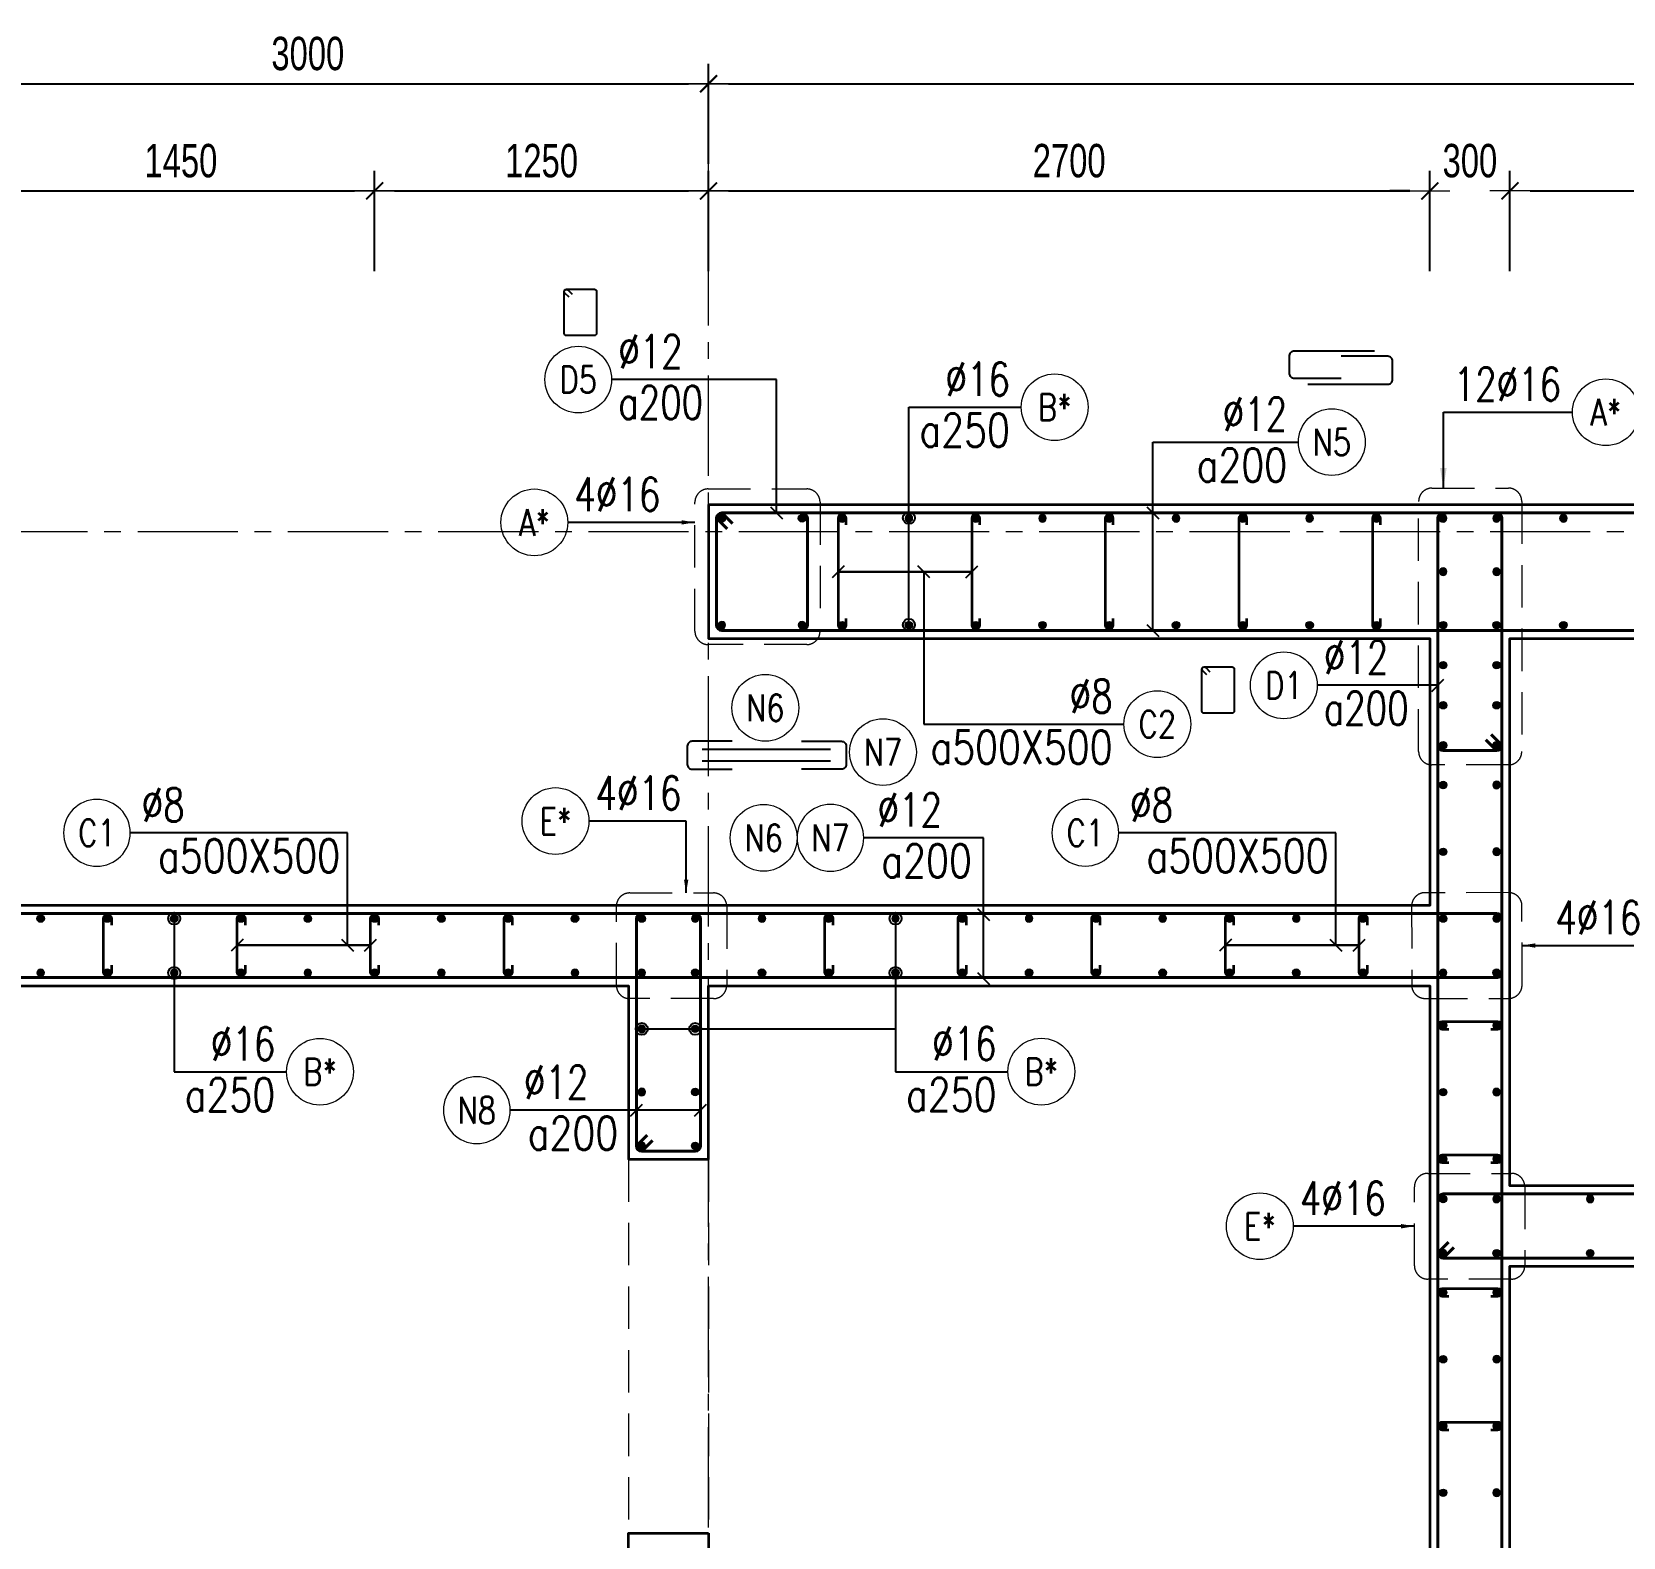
# Model space of a CAD drawing. Header units: millimetres. Extents: x 931337 to 1117500, y 19732 to 157199.
# Drawn here: x 948315 to 954272, y 100272 to 105908 of the extents above; entities that cross this region are included whole.
import ezdxf
from ezdxf.enums import TextEntityAlignment as Align

# ---------------------------------------------------------------- set-up
doc = ezdxf.new("R2010")
doc.units = ezdxf.units.MM
doc.header["$MEASUREMENT"] = 0
for name, pattern in [('HIDDEN', [9.525, 6.35, -3.175]), ('HIDDEN2', [4.7625, 3.175, -1.5875]), ('HT_Grid$0$CENTER2', [1.125, 0.75, -0.125, 0.125, -0.125])]:
    doc.linetypes.add(name, pattern=pattern)
doc.layers.get('0').update_dxf_attribs({"lineweight": 20})
doc.layers.get('Defpoints').update_dxf_attribs({"color": 151, "lineweight": 9})
for name, color, linetype in [('Hidden', 9, 'HIDDEN'), ('Leader', 6, 'Continuous'), ('Ligature', 1, 'Continuous')]:
    doc.layers.add(name, color=color, linetype=linetype)
for name, color, linetype, lineweight in [('HT_Grid$0$NDC_S_AXIS', 5, 'HT_Grid$0$CENTER2', 13), ('KC-LEADER', 153, 'Continuous', 18), ('KC-THEP', 6, 'Continuous', 40), ('NDC_S_BEAM', 3, 'HIDDEN2', 20), ('NDC_S_DIM', 1, 'Continuous', 15), ('NDC_S_HIDDEN', 8, 'HIDDEN2', 13), ('NDC_S_LEADER', 1, 'Continuous', 15), ('NDC_S_REBAR', 4, 'Continuous', 35), ('NDC_S_STIRRUP', 4, 'Continuous', 40), ('NDC_S_VN TEXT', 7, 'Continuous', 20), ('NDC_S_WALL', 6, 'Continuous', 35)]:
    doc.layers.add(name, color=color, linetype=linetype, lineweight=lineweight)
doc.styles.add('NDC_ARIAL', font='arial.ttf', dxfattribs={"width": 0.85})
doc.styles.add('NDC_DIM', font='', dxfattribs={"width": 0.75})
doc.styles.add('NDC_EN TXT', font='romans.shx', dxfattribs={"width": 0.8})
doc.styles.get('NDC_DIM').set_extended_font_data('Dotum')
doc.dimstyles.new('NDC_1-50', dxfattribs={"dimscale": 50, "dimtxt": 2.5, "dimasz": 1, "dimexe": 1.5, "dimexo": 0, "dimgap": 0.8, "dimtad": 1, "dimdec": 0, "dimdsep": 46, "dimtxsty": 'NDC_ARIAL', "dimblk": 'DIMMARK', "dimcen": 49999.938995, "dimdle": 1.5, "dimclrd": 1, "dimclre": 1, "dimclrt": 3, "dimadec": 0, "dimazin": 0, "dimtfac": 1, "dimtdec": 0, "dimtix": 1, "dimtmove": 2, "dimatfit": 3, "dimfxl": 1, "dimarcsym": 0})
doc.dimstyles.new('NDC_dim_30', dxfattribs={"dimscale": 30, "dimtxt": 2.5, "dimasz": 1.5, "dimexe": 1.5, "dimexo": 2.5, "dimgap": 1, "dimtad": 1, "dimdec": 0, "dimzin": 0, "dimdsep": 46, "dimtxsty": 'NDC_DIM', "dimblk": 'DIMMARK', "dimcen": 0.09, "dimdle": 1.2, "dimclrd": 1, "dimclre": 1, "dimclrt": 3, "dimadec": 0, "dimazin": 0, "dimtfac": 1, "dimtdec": 0, "dimtix": 1, "dimtofl": 0, "dimtmove": 0, "dimatfit": 3, "dimfxl": 6, "dimfxlon": 1, "dimtolj": 1, "dimtzin": 0, "dimarcsym": 0})
doc.dimstyles.new('NDC_dim_50', dxfattribs={"dimscale": 50, "dimtxt": 2.5, "dimasz": 1.5, "dimexe": 1.5, "dimexo": 2.5, "dimgap": 1, "dimtad": 1, "dimdec": 0, "dimzin": 0, "dimdsep": 46, "dimtxsty": 'NDC_DIM', "dimblk": 'DIMMARK', "dimcen": 0.09, "dimdle": 1.2, "dimclrd": 1, "dimclre": 1, "dimclrt": 3, "dimadec": 0, "dimazin": 0, "dimtfac": 1, "dimtdec": 0, "dimtix": 1, "dimtofl": 0, "dimtmove": 0, "dimatfit": 3, "dimfxl": 6, "dimfxlon": 1, "dimtolj": 1, "dimtzin": 0, "dimarcsym": 0})

# ---------------------------------------------------------------- blocks, each defined once
blk = doc.blocks.new('THEP')
at = {"layer": 'KC-LEADER', "color": 6}
blk.add_circle((0, 0), 14, dxfattribs=at)
at = {"layer": 'KC-THEP'}
for p, q in [((-14, 0), (14, 0)), ((9.9, 9.9), (-9.9, -9.9)), ((-9.9, 9.9), (9.9, -9.9)), ((0, 14), (0, -14))]:
    blk.add_line(p, q, dxfattribs=at)
blk = doc.blocks.new('DIMMARK')
at = {"layer": 'NDC_S_DIM', "color": 1}
blk.add_line((-1.5, 0), (1, 0), dxfattribs=at)
at = {"layer": 'NDC_S_DIM', "color": 2, "const_width": 0.1}
blk.add_lwpolyline([(-0.424, -0.424), (0.424, 0.424)], dxfattribs=at)
blk = doc.blocks.new('*U11')
blk.add_circle((-2.5, 0), 2.5)
at = {"layer": 'NDC_S_VN TEXT', "color": 3, "style": 'NDC_EN TXT', "width": 0.75}
for tag, p in [('DK1', (0.5, 0.85)), ('KC1', (0.5, -2.97))]:
    blk.add_attdef(tag, p, '', height=2.5, dxfattribs=at)
at = {"layer": 'NDC_S_VN TEXT', "color": 7, "style": 'NDC_EN TXT', "width": 0.8}
blk.add_attdef('SH2', text='', height=2, dxfattribs=at).set_placement((-2.5, 0), align=Align.MIDDLE)
blk = doc.blocks.new('*U13')
blk.add_circle((-2.5, 0), 2.5)
at = {"layer": 'NDC_S_VN TEXT', "color": 3, "style": 'NDC_EN TXT', "width": 0.75}
blk.add_attdef('DK1', (0.5, 0.85), '', height=2.5, dxfattribs=at)
at = {"layer": 'NDC_S_VN TEXT', "color": 7, "style": 'NDC_EN TXT', "width": 0.8}
blk.add_attdef('SH2', text='', height=2, dxfattribs=at).set_placement((-2.5, 0), align=Align.MIDDLE)
blk = doc.blocks.new('*U10')
blk.add_circle((2.5, 0), 2.5)
at = {"layer": 'NDC_S_VN TEXT', "color": 3, "style": 'NDC_EN TXT'}
for tag, width, p in [('DK2', 0.75, (-0.85, 0.85)), ('KC2', 0.8, (-0.85, -2.97))]:
    blk.add_attdef(tag, text='', height=2.5, dxfattribs=dict(at, width=width)).set_placement(p, align=Align.RIGHT)
at = {"layer": 'NDC_S_VN TEXT', "color": 7, "style": 'NDC_EN TXT', "width": 0.8}
blk.add_attdef('SH3', text='', height=2, dxfattribs=at).set_placement((2.5, 0), align=Align.MIDDLE)
blk = doc.blocks.new('*U9')
blk.add_circle((2.5, 0), 2.5)
at = {"layer": 'NDC_S_VN TEXT', "color": 3, "style": 'NDC_EN TXT', "width": 0.75}
blk.add_attdef('DK2', text='', height=2.5, dxfattribs=at).set_placement((-0.85, 0.85), align=Align.RIGHT)
at = {"layer": 'NDC_S_VN TEXT', "color": 7, "style": 'NDC_EN TXT', "width": 0.8}
blk.add_attdef('SH3', text='', height=2, dxfattribs=at).set_placement((2.5, 0), align=Align.MIDDLE)
blk = doc.blocks.new('*D1165')
at = {"layer": 'Defpoints', "color": 0, "ltscale": 200, "transparency": 16777216}
for p in [(949598.2, 105312.3), (948148.2, 104136.6), (949598.2, 104136.6)]:
    blk.add_point(p, dxfattribs=at)
at = {"layer": 'NDC_S_DIM', "color": 1, "lineweight": -2, "ltscale": 200, "transparency": 16777216}
for p, q in [((948148.2, 105012.3), (948148.2, 105387.3)), ((949598.2, 105012.3), (949598.2, 105387.3)), ((948223.2, 105312.3), (949523.2, 105312.3))]:
    blk.add_line(p, q, dxfattribs=at)
at = {"layer": 'NDC_S_DIM', "color": 1, "lineweight": -2, "ltscale": 200, "transparency": 16777216, "xscale": 75, "yscale": 75, "zscale": 75, "rotation": 180}
blk.add_blockref('DIMMARK', (948148.2, 105312.3), dxfattribs=at)
at = {"layer": 'NDC_S_DIM', "color": 1, "lineweight": -2, "ltscale": 200, "transparency": 16777216, "xscale": 75, "yscale": 75, "zscale": 75}
blk.add_blockref('DIMMARK', (949598.2, 105312.3), dxfattribs=at)
at = {"layer": 'NDC_S_DIM', "color": 3, "ltscale": 200, "transparency": 16777216, "insert": (948873.2, 105424.9), "char_height": 125, "attachment_point": 5, "style": 'NDC_DIM'}
blk.add_mtext('\\A1;1450', dxfattribs=at)
blk = doc.blocks.new('*D1166')
at = {"layer": 'Defpoints', "color": 0, "ltscale": 200, "transparency": 16777216}
for p in [(953848.2, 105312.3), (953548.2, 103636.6), (953848.2, 103636.6)]:
    blk.add_point(p, dxfattribs=at)
at = {"layer": 'NDC_S_DIM', "color": 1, "lineweight": -2, "ltscale": 200, "transparency": 16777216}
for p, q in [((953548.2, 105012.3), (953548.2, 105387.3)), ((953848.2, 105012.3), (953848.2, 105387.3)), ((953473.2, 105312.3), (953398.2, 105312.3)), ((953923.2, 105312.3), (953998.2, 105312.3))]:
    blk.add_line(p, q, dxfattribs=at)
at = {"layer": 'NDC_S_DIM', "color": 1, "lineweight": -2, "ltscale": 200, "transparency": 16777216, "xscale": 75, "yscale": 75, "zscale": 75}
blk.add_blockref('DIMMARK', (953548.2, 105312.3), dxfattribs=at)
at = {"layer": 'NDC_S_DIM', "color": 1, "lineweight": -2, "ltscale": 200, "transparency": 16777216, "xscale": 75, "yscale": 75, "zscale": 75, "rotation": 180}
blk.add_blockref('DIMMARK', (953848.2, 105312.3), dxfattribs=at)
at = {"layer": 'NDC_S_DIM', "color": 3, "ltscale": 200, "transparency": 16777216, "insert": (953698.2, 105424.9), "char_height": 125, "attachment_point": 5, "style": 'NDC_DIM'}
blk.add_mtext('\\A1;300', dxfattribs=at)
blk = doc.blocks.new('*D1167')
at = {"layer": 'Defpoints', "color": 0, "ltscale": 200, "transparency": 16777216}
for p in [(955053.2, 105312.3), (955053.2, 103886.6), (953848.2, 103636.6)]:
    blk.add_point(p, dxfattribs=at)
at = {"layer": 'NDC_S_DIM', "color": 1, "lineweight": -2, "ltscale": 200, "transparency": 16777216}
for p, q in [((953848.2, 105012.3), (953848.2, 105387.3)), ((955053.2, 105012.3), (955053.2, 105387.3)), ((953923.2, 105312.3), (954978.2, 105312.3))]:
    blk.add_line(p, q, dxfattribs=at)
at = {"layer": 'NDC_S_DIM', "color": 1, "lineweight": -2, "ltscale": 200, "transparency": 16777216, "xscale": 75, "yscale": 75, "zscale": 75, "rotation": 180}
blk.add_blockref('DIMMARK', (953848.2, 105312.3), dxfattribs=at)
at = {"layer": 'NDC_S_DIM', "color": 1, "lineweight": -2, "ltscale": 200, "transparency": 16777216, "xscale": 75, "yscale": 75, "zscale": 75}
blk.add_blockref('DIMMARK', (955053.2, 105312.3), dxfattribs=at)
at = {"layer": 'NDC_S_DIM', "color": 3, "ltscale": 200, "transparency": 16777216, "insert": (954450.7, 105424.9), "char_height": 125, "attachment_point": 5, "style": 'NDC_DIM'}
blk.add_mtext('\\A1;1205', dxfattribs=at)
blk = doc.blocks.new('*D1175')
at = {"layer": 'Defpoints', "color": 0, "ltscale": 200, "transparency": 16777216}
for p in [(950848.2, 105713.4), (947848.2, 105012.3), (950848.2, 105012.3)]:
    blk.add_point(p, dxfattribs=at)
at = {"layer": 'NDC_S_DIM', "color": 1, "lineweight": -2, "ltscale": 200, "transparency": 16777216}
for p, q in [((947848.2, 105413.4), (947848.2, 105788.4)), ((950848.2, 105413.4), (950848.2, 105788.4)), ((947923.2, 105713.4), (950773.2, 105713.4))]:
    blk.add_line(p, q, dxfattribs=at)
at = {"layer": 'NDC_S_DIM', "color": 1, "lineweight": -2, "ltscale": 200, "transparency": 16777216, "xscale": 75, "yscale": 75, "zscale": 75, "rotation": 180}
blk.add_blockref('DIMMARK', (947848.2, 105713.4), dxfattribs=at)
at = {"layer": 'NDC_S_DIM', "color": 1, "lineweight": -2, "ltscale": 200, "transparency": 16777216, "xscale": 75, "yscale": 75, "zscale": 75}
blk.add_blockref('DIMMARK', (950848.2, 105713.4), dxfattribs=at)
at = {"layer": 'NDC_S_DIM', "color": 3, "ltscale": 200, "transparency": 16777216, "insert": (949348.2, 105826), "char_height": 125, "attachment_point": 5, "style": 'NDC_DIM'}
blk.add_mtext('\\A1;3000', dxfattribs=at)
blk = doc.blocks.new('*D1177')
at = {"layer": 'Defpoints', "color": 0, "ltscale": 200, "transparency": 16777216}
for p in [(946286.4, 103636.6), (948166.1, 103636.6), (949155.8, 95436.6)]:
    blk.add_point(p, dxfattribs=at)
at = {"layer": 'NDC_S_DIM', "color": 1, "lineweight": -2, "ltscale": 200, "transparency": 16777216}
for p, q in [((946586.4, 103636.6), (946211.4, 103636.6)), ((946286.4, 95511.6), (946286.4, 103561.6)), ((946586.4, 95436.6), (946211.4, 95436.6))]:
    blk.add_line(p, q, dxfattribs=at)
at = {"layer": 'NDC_S_DIM', "color": 1, "lineweight": -2, "ltscale": 200, "transparency": 16777216, "xscale": 75, "yscale": 75, "zscale": 75}
for p, rotation in [((946286.4, 103636.6), 90), ((946286.4, 95436.6), 270)]:
    blk.add_blockref('DIMMARK', p, dxfattribs=dict(at, rotation=rotation))
at = {"layer": 'NDC_S_DIM', "color": 3, "ltscale": 200, "transparency": 16777216, "insert": (946173.8, 99536.6), "char_height": 125, "attachment_point": 5, "rotation": 90, "style": 'NDC_DIM'}
blk.add_mtext('\\A1;8200', dxfattribs=at)
blk = doc.blocks.new('*D1191')
at = {"layer": 'Defpoints', "color": 0, "ltscale": 200, "transparency": 16777216}
for p in [(950848.2, 105312.3), (950848.2, 104739.1), (949598.2, 104136.6)]:
    blk.add_point(p, dxfattribs=at)
at = {"layer": 'NDC_S_DIM', "color": 1, "lineweight": -2, "ltscale": 200, "transparency": 16777216}
for p, q in [((949598.2, 105012.3), (949598.2, 105387.3)), ((950848.2, 105012.3), (950848.2, 105387.3)), ((949673.2, 105312.3), (950773.2, 105312.3))]:
    blk.add_line(p, q, dxfattribs=at)
at = {"layer": 'NDC_S_DIM', "color": 1, "lineweight": -2, "ltscale": 200, "transparency": 16777216, "xscale": 75, "yscale": 75, "zscale": 75, "rotation": 180}
blk.add_blockref('DIMMARK', (949598.2, 105312.3), dxfattribs=at)
at = {"layer": 'NDC_S_DIM', "color": 1, "lineweight": -2, "ltscale": 200, "transparency": 16777216, "xscale": 75, "yscale": 75, "zscale": 75}
blk.add_blockref('DIMMARK', (950848.2, 105312.3), dxfattribs=at)
at = {"layer": 'NDC_S_DIM', "color": 3, "ltscale": 200, "transparency": 16777216, "insert": (950223.2, 105424.9), "char_height": 125, "attachment_point": 5, "style": 'NDC_DIM'}
blk.add_mtext('\\A1;1250', dxfattribs=at)
blk = doc.blocks.new('*D1192')
at = {"layer": 'Defpoints', "color": 0, "ltscale": 200, "transparency": 16777216}
for p in [(953548.2, 105312.3), (953548.2, 105012.3), (950848.2, 104739.1)]:
    blk.add_point(p, dxfattribs=at)
at = {"layer": 'NDC_S_DIM', "color": 1, "lineweight": -2, "ltscale": 200, "transparency": 16777216}
for p, q in [((950848.2, 105012.3), (950848.2, 105387.3)), ((953548.2, 105137.3), (953548.2, 105387.3)), ((950923.2, 105312.3), (953473.2, 105312.3))]:
    blk.add_line(p, q, dxfattribs=at)
at = {"layer": 'NDC_S_DIM', "color": 1, "lineweight": -2, "ltscale": 200, "transparency": 16777216, "xscale": 75, "yscale": 75, "zscale": 75, "rotation": 180}
blk.add_blockref('DIMMARK', (950848.2, 105312.3), dxfattribs=at)
at = {"layer": 'NDC_S_DIM', "color": 1, "lineweight": -2, "ltscale": 200, "transparency": 16777216, "xscale": 75, "yscale": 75, "zscale": 75}
blk.add_blockref('DIMMARK', (953548.2, 105312.3), dxfattribs=at)
at = {"layer": 'NDC_S_DIM', "color": 3, "ltscale": 200, "transparency": 16777216, "insert": (952198.2, 105424.9), "char_height": 125, "attachment_point": 5, "style": 'NDC_DIM'}
blk.add_mtext('\\A1;2700', dxfattribs=at)
blk = doc.blocks.new('*D1193')
at = {"layer": 'Defpoints', "color": 0, "ltscale": 200, "transparency": 16777216}
for p in [(959648.2, 105713.4), (950848.2, 105012.3), (959648.2, 104136.6)]:
    blk.add_point(p, dxfattribs=at)
at = {"layer": 'NDC_S_DIM', "color": 1, "lineweight": -2, "ltscale": 200, "transparency": 16777216}
for p, q in [((950848.2, 105413.4), (950848.2, 105788.4)), ((959648.2, 105413.4), (959648.2, 105788.4)), ((950923.2, 105713.4), (959573.2, 105713.4))]:
    blk.add_line(p, q, dxfattribs=at)
at = {"layer": 'NDC_S_DIM', "color": 1, "lineweight": -2, "ltscale": 200, "transparency": 16777216, "xscale": 75, "yscale": 75, "zscale": 75, "rotation": 180}
blk.add_blockref('DIMMARK', (950848.2, 105713.4), dxfattribs=at)
at = {"layer": 'NDC_S_DIM', "color": 1, "lineweight": -2, "ltscale": 200, "transparency": 16777216, "xscale": 75, "yscale": 75, "zscale": 75}
blk.add_blockref('DIMMARK', (959648.2, 105713.4), dxfattribs=at)
at = {"layer": 'NDC_S_DIM', "color": 3, "ltscale": 200, "transparency": 16777216, "insert": (955248.2, 105826), "char_height": 125, "attachment_point": 5, "style": 'NDC_DIM'}
blk.add_mtext('\\A1;8800', dxfattribs=at)
blk = doc.blocks.new('*U1152')
at = {"layer": 'KC-THEP', "rotation": 189.6685644363809}
blk.add_blockref('THEP', (0, 101.5), dxfattribs=at)
at = {"layer": 'KC-THEP', "xscale": -1, "rotation": 350.3314355636191}
blk.add_blockref('THEP', (0, -101.5), dxfattribs=at)
blk = doc.blocks.new('*U1153')
at = {"layer": 'NDC_S_WALL', "color": 0, "linetype": 'ByBlock', "lineweight": -2, "transparency": 16777216}
for p in [(-2000, 0), (-1750, 0), (-1500, 0), (-1250, 0), (-1000, 0), (-750, 0), (-500, 0), (-250, 0), (0, 0)]:
    blk.add_blockref('*U1152', p, dxfattribs=at)
blk = doc.blocks.new('*U1154')
at = {"layer": 'NDC_S_REBAR'}
blk.add_lwpolyline([(15, -75), (15, -100, -1), (-15, -100), (-15, 100, -1), (15, 100), (15, 75)], format="xyb", dxfattribs=at)
blk = doc.blocks.new('*U1155')
at = {"layer": 'NDC_S_WALL', "color": 0, "linetype": 'ByBlock', "lineweight": -2, "transparency": 16777216}
for p in [(0, 0), (500, 0), (1000, 0), (1500, 0)]:
    blk.add_blockref('*U1154', p, dxfattribs=at)
blk = doc.blocks.new('A$C72321851')
at = {"layer": 'Ligature'}
for points in [[(-60.9, -129.3), (-60.9, 170.9, -0.414214), (-43.3, 188.5), (25.8, 188.5, -0.414214), (43.4, 170.9), (43.4, -4.3)], [(-39.7, -4.3), (-39.7, -179.5, 0.414214), (-22.1, -197.1), (47, -197.1, 0.414214), (64.6, -179.5), (64.6, 120.7)]]:
    blk.add_lwpolyline(points, format="xyb", dxfattribs=at)
blk = doc.blocks.new('A$C7BC65A55')
at = {"layer": 'Ligature'}
for p, q in [((-15.2, 372, 0), (-15.2, 38.5, 0)), ((15.2, 372, 0), (15.2, 38.5, 0))]:
    blk.add_line(p, q, dxfattribs=at)
for points in [[(-36.2, 296.5), (-36.2, 400.9, -0.414214), (-24, 413.1), (24, 413.1, -0.414214), (36.2, 400.9), (36.2, 296.5)], [(-36.2, 116.5), (-36.2, 12.2, 0.414214), (-24, 0), (24, 0, 0.414214), (36.2, 12.2), (36.2, 116.5)]]:
    blk.add_lwpolyline(points, format="xyb", dxfattribs=at)

msp = doc.modelspace()

# ---------------------------------------------------------------- linework, layer by layer
for centre in [(951060.943, 103376.906), (951501.045, 103211.149), (951054.492, 102889.973)]:
    msp.add_circle(centre, 125)
at = {"layer": 'HT_Grid$0$NDC_S_AXIS', "ltscale": 500}
for p, q in [((950848.169, 93558.328), (950848.169, 105713.408)), ((945898.793, 104036.563), (961192.168, 104036.563))]:
    msp.add_line(p, q, dxfattribs=at)
at = {"layer": 'Ligature'}
for points in [[(950326.537, 104914.032), (950310.571, 104929.998, -0.66817864), (950316.345, 104943.937), (950420.974, 104943.937, -0.41421356), (950429.139, 104935.772), (950429.138, 104778.664, -0.41421356), (950420.974, 104770.499), (950316.345, 104770.499, -0.41421356), (950308.18, 104778.664), (950308.18, 104935.772, -0.66817864), (950322.118, 104941.545), (950338.084, 104925.579)], [(952713.655, 103500.124), (952697.689, 103516.089, -0.66817864), (952703.463, 103530.028), (952808.091, 103530.028, -0.41421356), (952816.256, 103521.863), (952816.256, 103364.755, -0.41421356), (952808.091, 103356.59), (952703.462, 103356.59, -0.41421356), (952695.298, 103364.755), (952695.298, 103521.863, -0.66817864), (952709.236, 103527.636), (952725.202, 103511.67)]]:
    msp.add_lwpolyline(points, format="xyb", dxfattribs=at)
at = {"layer": 'NDC_S_BEAM', "ltscale": 50}
for p, q in [((950548.169, 101686.563), (950548.169, 100286.563)), ((950848.169, 101686.563), (950848.169, 100286.563))]:
    msp.add_line(p, q, dxfattribs=at)
at = {"layer": 'NDC_S_HIDDEN', "ltscale": 50}
for points in [[(950847.148, 104196.472), (951215.668, 104196.472, -0.41421356), (951265.668, 104146.472), (951265.668, 103663.74, -0.41421356), (951215.668, 103613.74), (950847.148, 103613.74, -0.41421356), (950797.148, 103663.74), (950797.148, 104146.472, -0.41421356)], [(953556.284, 104199.65), (953842.353, 104199.65, -0.41421356), (953892.353, 104149.65), (953892.353, 103213.175, -0.41421356), (953842.353, 103163.175), (953556.284, 103163.175, -0.41421356), (953506.284, 103213.175), (953506.284, 104149.65, -0.41421356)], [(950553.186, 102683.785), (950866.231, 102683.785, -0.41421356), (950916.231, 102633.785), (950916.231, 102337.901, -0.41421356), (950866.231, 102287.901), (950553.186, 102287.901, -0.41421356), (950503.186, 102337.901), (950503.186, 102633.785, -0.41421356)], [(953843.113, 102684.855), (953530.068, 102684.606, 0.41421356), (953480.108, 102634.566), (953480.343, 102338.682, 0.41421356), (953530.383, 102288.722), (953843.428, 102288.971, 0.41421356), (953893.389, 102339.011), (953893.153, 102634.895, 0.41421356)], [(953540.468, 101633.785), (953853.513, 101633.785, -0.41421356), (953903.513, 101583.785), (953903.513, 101287.901, -0.41421356), (953853.513, 101237.901), (953540.468, 101237.901, -0.41421356), (953490.468, 101287.901), (953490.468, 101583.785, -0.41421356)]]:
    msp.add_lwpolyline(points, format="xyb", close=True, dxfattribs=at)
at = {"layer": 'NDC_S_REBAR'}
for points in [[(951363.279, 104061.563), (951363.279, 104086.563, 1), (951333.279, 104086.563), (951333.279, 103686.563, 1), (951363.279, 103686.563), (951363.279, 103711.563)], [(951863.279, 104061.563), (951863.279, 104086.563, 1), (951833.279, 104086.563), (951833.279, 103686.563, 1), (951863.279, 103686.563), (951863.279, 103711.563)], [(952363.279, 104061.563), (952363.279, 104086.563, 1), (952333.279, 104086.563), (952333.279, 103686.563, 1), (952363.279, 103686.563), (952363.279, 103711.563)], [(952863.279, 104061.563), (952863.279, 104086.563, 1), (952833.279, 104086.563), (952833.279, 103686.563, 1), (952863.279, 103686.563), (952863.279, 103711.563)], [(953363.279, 104061.563), (953363.279, 104086.563, 1), (953333.279, 104086.563), (953333.279, 103686.563, 1), (953363.279, 103686.563), (953363.279, 103711.563)], [(951313.169, 102413.11), (951313.169, 102388.11, -1), (951283.169, 102388.11), (951283.169, 102588.11, -1), (951313.169, 102588.11), (951313.169, 102563.11)], [(951813.169, 102413.11), (951813.169, 102388.11, -1), (951783.169, 102388.11), (951783.169, 102588.11, -1), (951813.169, 102588.11), (951813.169, 102563.11)], [(952313.169, 102413.11), (952313.169, 102388.11, -1), (952283.169, 102388.11), (952283.169, 102588.11, -1), (952313.169, 102588.11), (952313.169, 102563.11)], [(952813.169, 102413.11), (952813.169, 102388.11, -1), (952783.169, 102388.11), (952783.169, 102588.11, -1), (952813.169, 102588.11), (952813.169, 102563.11)], [(953313.169, 102413.11), (953313.169, 102388.11, -1), (953283.169, 102388.11), (953283.169, 102588.11, -1), (953313.169, 102588.11), (953313.169, 102563.11)], [(953619.706, 102172.809), (953594.706, 102172.809, -1), (953594.706, 102202.809), (953801.73, 102202.809, -1), (953801.73, 102172.809), (953776.73, 102172.809)], [(953619.734, 101672.809), (953594.734, 101672.809, -1), (953594.734, 101702.809), (953801.759, 101702.809, -1), (953801.759, 101672.809), (953776.759, 101672.809)], [(953619.734, 101172.809), (953594.734, 101172.809, -1), (953594.734, 101202.809), (953801.759, 101202.809, -1), (953801.759, 101172.809), (953776.759, 101172.809)], [(953619.734, 100672.809), (953594.734, 100672.809, -1), (953594.734, 100702.809), (953801.759, 100702.809, -1), (953801.759, 100672.809), (953776.759, 100672.809)]]:
    msp.add_lwpolyline(points, format="xyb", dxfattribs=at)
at = {"layer": 'NDC_S_STIRRUP'}
for points in [[(950938.169, 104066.563), (950898.169, 104106.563, 0.41421356), (950878.169, 104086.563), (950878.169, 103686.563, 0.41421356), (950898.169, 103666.563), (955003.169, 103666.563, 0.41421356), (955023.169, 103686.563), (955023.169, 104086.563, 0.41421356), (955003.169, 104106.563), (950898.169, 104106.563, 0.41421356), (950878.169, 104086.563), (950918.169, 104046.563)], [(950938.169, 104066.563), (950898.169, 104106.563, 0.41421356), (950878.169, 104086.563), (950878.169, 103686.563, 0.41421356), (950898.169, 103666.563), (951198.169, 103666.563, 0.41421356), (951218.169, 103686.563), (951218.169, 104086.563, 0.41421356), (951198.169, 104106.563), (950898.169, 104106.563, 0.41421356), (950878.169, 104086.563), (950918.169, 104046.563)], [(953778.169, 95026.563), (953818.169, 94986.563, -0.41421356), (953798.169, 94966.563), (953598.169, 94966.563, -0.41421356), (953578.169, 94986.563), (953578.169, 104086.563, -0.41421356), (953598.169, 104106.563), (953798.169, 104106.563, -0.41421356), (953818.169, 104086.563), (953818.169, 94986.563, -0.41421356), (953798.169, 94966.563), (953758.169, 95006.563)], [(953778.279, 103276.563), (953818.279, 103236.563, -0.41421356), (953798.279, 103216.563), (953598.279, 103216.563, -0.41421356), (953578.279, 103236.563), (953578.169, 104086.563, -0.41421356), (953598.169, 104106.563), (953798.169, 104106.563, -0.41421356), (953818.169, 104086.563), (953818.279, 103236.563, -0.41421356), (953798.279, 103216.563), (953758.279, 103256.563)], [(947938.169, 102406.563), (947898.169, 102366.563, -0.41421356), (947878.169, 102386.563), (947878.169, 102586.563, -0.41421356), (947898.169, 102606.563), (953798.169, 102606.563, -0.41421356), (953818.169, 102586.563), (953818.169, 102386.563, -0.41435759), (953798.169, 102366.563), (947898.169, 102366.563, -0.41421356), (947878.169, 102386.563), (947918.169, 102426.563)], [(950618.169, 101776.563), (950578.169, 101736.563, 0.41421356), (950598.169, 101716.563), (950798.169, 101716.563, 0.41421356), (950818.169, 101736.563), (950818.169, 102586.563, 0.41421356), (950798.169, 102606.563), (950598.169, 102606.563, 0.41421356), (950578.169, 102586.563), (950578.169, 101736.563, 0.41421356), (950598.169, 101716.563), (950638.169, 101756.563)], [(953638.169, 101356.563), (953598.169, 101316.563, -0.41421356), (953578.169, 101336.563), (953578.169, 101536.563, -0.41421356), (953598.169, 101556.563), (956898.169, 101556.563, -0.41421356), (956918.169, 101536.563), (956918.169, 101336.563, -0.41435759), (956898.169, 101316.563), (953598.169, 101316.563, -0.41421356), (953578.169, 101336.563), (953618.169, 101376.563)]]:
    msp.add_lwpolyline(points, format="xyb", dxfattribs=at)
at = {"layer": 'NDC_S_WALL'}
for points in [[(955053.169, 104136.563), (950848.169, 104136.563), (950848.169, 103636.563), (953548.169, 103636.563), (953548.169, 102636.563), (948148.169, 102636.563), (948148.169, 104136.563), (947848.169, 104136.563), (947848.169, 102236.563), (948148.169, 102236.563), (948148.169, 102336.563), (950548.169, 102336.563), (950548.169, 101686.563), (950848.169, 101686.563), (950848.169, 102336.563), (953548.169, 102336.563), (953548.169, 96936.563)], [(956648.169, 101586.563), (953848.169, 101586.563), (953848.169, 103636.563), (955053.169, 103636.563)], [(959648.169, 95436.563), (953848.169, 95436.563), (953848.169, 101286.563), (956648.169, 101286.563)]]:
    msp.add_lwpolyline(points, dxfattribs=at)
msp.add_lwpolyline([(950848.169, 100286.563), (950848.169, 98986.563), (950548.169, 98986.563), (950548.169, 100286.563)], close=True, dxfattribs=at)

# ---------------------------------------------------------------- block references
at = {"layer": 'Hidden', "xscale": 1.44, "yscale": 1.44, "zscale": 1.44, "rotation": 270}
msp.add_blockref('A$C7BC65A55', (950768.832, 103199.38, 0.03), dxfattribs=at)
at = {"layer": 'KC-THEP'}
for p, rotation in [((950898.169, 104086.563), 9.668564436380946), ((951198.169, 104086.563), 9.668564436380946), ((953594.656, 104086.563), 189.6685644359343), ((953594.656, 104086.563), 189.6685644359343), ((951348.279, 103686.563), 189.6685644363809), ((951598.279, 103686.563), 189.6685644363809), ((951848.279, 103686.563), 189.6685644363809), ((952098.279, 103686.563), 189.6685644363809), ((952348.279, 103686.563), 189.6685644363809), ((952598.279, 103686.563), 189.6685644363809), ((952848.279, 103686.563), 189.6685644363809), ((953098.279, 103686.563), 189.6685644363809), ((953348.279, 103686.563), 189.6685644363809), ((953598.169, 103686.563), 189.6685644359343), ((953598.169, 103686.563), 189.6685644359343), ((953598.279, 103686.563), 189.6685644363809), ((953798.169, 103686.563), 189.6685644359343), ((953798.169, 103686.563), 189.6685644359343), ((954048.169, 103686.563), 189.6685644363809), ((953598.169, 103536.563), 189.6685644359343), ((953798.169, 103536.563), 189.6685644359343), ((953598.169, 103386.563), 189.6685644359343), ((953798.169, 103386.563), 189.6685644359343), ((953598.169, 103236.563), 189.6685644359343), ((953798.169, 103236.563), 189.6685644359343), ((953598.197, 103087.809), 189.6685644363809), ((953598.197, 102837.809), 189.6685644363809), ((950598.197, 102587.809), 189.6685644363809), ((953598.197, 102587.809), 189.6685644363809), ((950798.169, 102385.017), 189.6685644363809), ((951048.169, 102385.017), 189.6685644363809), ((951298.169, 102385.017), 189.6685644363809), ((951548.169, 102385.017), 189.6685644363809), ((951798.169, 102385.017), 189.6685644363809), ((952048.169, 102385.017), 189.6685644363809), ((952298.169, 102385.017), 189.6685644363809), ((952548.169, 102385.017), 189.6685644363809), ((952798.169, 102385.017), 189.6685644363809), ((953048.169, 102385.017), 189.6685644363809), ((953298.169, 102385.017), 189.6685644363809), ((953798.169, 102385.017), 189.6685644363809), ((950798.169, 102174.899), 189.6685644363809), ((953598.197, 102187.809), 189.6685644363809), ((950798.169, 101938.609), 189.6685644363809), ((953598.197, 101937.809), 189.6685644363809), ((950798.14, 101736.864), 189.6685644363809), ((953598.197, 101687.809), 189.6685644363809), ((953598.197, 101537.809), 189.6685644363809), ((953798.169, 101335.017), 189.6685644363809), ((954148.169, 101335.017), 189.6685644363809), ((953598.197, 101187.809), 189.6685644363809), ((953598.197, 100937.809), 189.6685644363809), ((953598.197, 100687.809), 189.6685644363809), ((953598.197, 100437.809), 189.6685644363809)]:
    msp.add_blockref('THEP', p, dxfattribs=dict(at, rotation=rotation))
at = {"layer": 'KC-THEP', "xscale": -1}
for p, rotation in [((951348.279, 104086.563), 350.3314355636191), ((951598.279, 104086.563), 350.3314355636191), ((951848.279, 104086.563), 350.3314355636191), ((952098.279, 104086.563), 350.3314355636191), ((952348.279, 104086.563), 350.3314355636191), ((952598.279, 104086.563), 350.3314355636191), ((952848.279, 104086.563), 350.3314355636191), ((953098.279, 104086.563), 350.3314355636191), ((953348.279, 104086.563), 350.3314355636191), ((953598.279, 104086.563), 350.3314355636191), ((953798.169, 104086.563), 350.3314355631725), ((953798.169, 104086.563), 350.3314355631725), ((954048.169, 104086.563), 350.3314355636191), ((953598.169, 103886.563), 170.3314355631724), ((953598.169, 103886.563), 170.3314355631724), ((953798.169, 103886.563), 170.3314355631724), ((953798.169, 103886.563), 170.3314355631724), ((950898.169, 103686.563), 170.331435563619), ((951198.169, 103686.563), 170.331435563619), ((953798.169, 103088.11), 350.3314355636191), ((953798.169, 102838.11), 350.3314355636191), ((950798.169, 102588.11), 350.3314355636191), ((951048.169, 102588.11), 350.3314355636191), ((951298.169, 102588.11), 350.3314355636191), ((951548.169, 102588.11), 350.3314355636191), ((951798.169, 102588.11), 350.3314355636191), ((952048.169, 102588.11), 350.3314355636191), ((952298.169, 102588.11), 350.3314355636191), ((952548.169, 102588.11), 350.3314355636191), ((952798.169, 102588.11), 350.3314355636191), ((953048.169, 102588.11), 350.3314355636191), ((953298.169, 102588.11), 350.3314355636191), ((953798.169, 102588.11), 350.3314355636191), ((950598.197, 102384.716), 350.3314355636191), ((953598.197, 102384.716), 350.3314355636191), ((950598.197, 102174.599), 350.3314355636191), ((953798.169, 102188.11), 350.3314355636191), ((950598.197, 101938.309), 350.3314355636191), ((953798.169, 101938.11), 350.3314355636191), ((950598.169, 101736.563), 350.3314355636191), ((953798.169, 101688.11), 350.3314355636191), ((953798.169, 101538.11), 350.3314355636191), ((954148.169, 101538.11), 350.3314355636191), ((953598.197, 101334.716), 350.3314355636191), ((953798.169, 101188.11), 350.3314355636191), ((953798.169, 100938.11), 350.3314355636191), ((953798.169, 100688.11), 350.3314355636191), ((953798.169, 100438.11), 350.3314355636191)]:
    msp.add_blockref('THEP', p, dxfattribs=dict(at, rotation=rotation))
at = {"layer": 'Leader', "xscale": -1, "rotation": 270.0000000000001}
msp.add_blockref('A$C72321851', (953220.542, 104649.565), dxfattribs=at)
at = {"layer": 'NDC_S_VN TEXT', "xscale": 50, "yscale": 50, "zscale": 50}
for name, p, values in [('*U11', (950485.587, 104605.943), {'SH2': 'D5', 'DK1': '%%C12', 'KC1': 'a200'}), ('*U10', (952018.891, 104502.405), {'SH3': 'B*', 'DK2': '%%C16', 'KC2': 'a250'}), ('*U9', (954081.953, 104483.589), {'SH3': 'A*', 'DK2': '12%%C16'}), ('*U10', (953056.44, 104371.841), {'SH3': 'N5', 'DK2': '%%C12', 'KC2': 'a200'}), ('*U13', (950321.236, 104071.217), {'SH2': 'A*', 'DK1': '4%%C16'}), ('*U11', (953126.579, 103461.125), {'SH2': 'D1', 'DK1': '%%C12', 'KC1': 'a200'}), ('*U10', (952403.15, 103315.626), {'SH3': 'C2', 'DK2': '%%c8', 'KC2': 'a500X500'}), ('*U13', (950400.455, 102952.976), {'SH2': 'E*', 'DK1': '4%%C16'}), ('*U9', (954382.143, 102486.953), {'SH3': 'E*', 'DK2': '4%%C16'}), ('*U10', (949268.771, 102014.288), {'SH3': 'B*', 'DK2': '%%C16', 'KC2': 'a250'}), ('*U10', (951968.78, 102014.642), {'SH3': 'B*', 'DK2': '%%C16', 'KC2': 'a250'}), ('*U13', (953037.04, 101435.843), {'SH2': 'E*', 'DK1': '4%%C16'})]:
    msp.add_blockref(name, p, dxfattribs=at).add_auto_attribs(values)
at = {"layer": 'NDC_S_VN TEXT'}
ref = msp.add_blockref('*U10', (948683.735, 102908.787), dxfattribs=dict(at, xscale=-50, yscale=50, zscale=50))
ref.add_attrib('SH3', 'C1', dxfattribs={"color": 7, "height": 100, "style": 'NDC_EN TXT', "width": 0.8}).set_placement((948558.735, 102908.787), align=Align.MIDDLE)
ref.add_attrib('DK2', '%%c8', dxfattribs={"color": 3, "height": 125, "style": 'NDC_EN TXT', "width": 0.75}).set_placement((948886.949, 102951.062), align=Align.RIGHT)
ref.add_attrib('KC2', 'a500X500', dxfattribs={"color": 3, "height": 125, "style": 'NDC_EN TXT', "width": 0.8}).set_placement((949469.092, 102760.159), align=Align.RIGHT)
ref = msp.add_blockref('*U10', (951429.492, 102889.973), dxfattribs=dict(at, xscale=-50, yscale=50, zscale=50))
ref.add_attrib('SH3', 'N7', dxfattribs={"color": 7, "height": 100, "style": 'NDC_EN TXT', "width": 0.8}).set_placement((951304.492, 102889.973), align=Align.MIDDLE)
ref.add_attrib('DK2', '%%C12', dxfattribs={"color": 3, "height": 125, "style": 'NDC_EN TXT', "width": 0.75}).set_placement((951721.992, 102932.249), align=Align.RIGHT)
ref.add_attrib('KC2', 'a200', dxfattribs={"color": 3, "height": 125, "style": 'NDC_EN TXT', "width": 0.8}).set_placement((951833.897, 102741.346), align=Align.RIGHT)
ref = msp.add_blockref('*U10', (952383.707, 102909.087), dxfattribs=dict(at, xscale=-50, yscale=50, zscale=50))
ref.add_attrib('SH3', 'C1', dxfattribs={"color": 7, "height": 100, "style": 'NDC_EN TXT', "width": 0.8}).set_placement((952258.707, 102909.087), align=Align.MIDDLE)
ref.add_attrib('DK2', '%%c8', dxfattribs={"color": 3, "height": 125, "style": 'NDC_EN TXT', "width": 0.75}).set_placement((952586.921, 102951.363), align=Align.RIGHT)
ref.add_attrib('KC2', 'a500X500', dxfattribs={"color": 3, "height": 125, "style": 'NDC_EN TXT', "width": 0.8}).set_placement((953169.064, 102760.46), align=Align.RIGHT)
ref = msp.add_blockref('*U10', (950105.713, 101870.311), dxfattribs=dict(at, xscale=-50, yscale=50, zscale=50))
ref.add_attrib('SH3', 'N8', dxfattribs={"color": 7, "height": 100, "style": 'NDC_EN TXT', "width": 0.8}).set_placement((949980.713, 101870.311), align=Align.MIDDLE)
ref.add_attrib('DK2', '%%C12', dxfattribs={"color": 3, "height": 125, "style": 'NDC_EN TXT', "width": 0.75}).set_placement((950398.213, 101912.586), align=Align.RIGHT)
ref.add_attrib('KC2', 'a200', dxfattribs={"color": 3, "height": 125, "style": 'NDC_EN TXT', "width": 0.8}).set_placement((950510.118, 101721.683), align=Align.RIGHT)
at = {"layer": 'NDC_S_WALL'}
for name, p in [('*U1153', (950348.197, 102486.263)), ('*U1155', (948598.197, 102487.809))]:
    msp.add_blockref(name, p, dxfattribs=at)

# ---------------------------------------------------------------- texts
at = {"layer": 'NDC_S_VN TEXT', "color": 7, "style": 'NDC_EN TXT', "width": 0.8}
for tag, p in [('N6', (951060.943, 103376.906)), ('N7', (951501.045, 103211.149)), ('N6', (951054.492, 102889.973))]:
    msp.add_attdef(tag, text='3', height=100, dxfattribs=at).set_placement(p, align=Align.MIDDLE)

# ---------------------------------------------------------------- dimensions: what is measured, and where the dimension line sits
at = {"layer": 'NDC_S_DIM', "ltscale": 200}
dim = msp.add_linear_dim(base=(950848.169, 105713.408), p1=(947848.169, 105012.277), p2=(950848.169, 105012.277), dimstyle='NDC_dim_50', dxfattribs=at)
dim.commit()
dim.dimension.update_dxf_attribs({"geometry": '*D1175', "text_midpoint": (949348.169, 105825.993)})
for base, p1, p2, picture, middle in [((959648.169, 105713.408), (950848.169, 105012.277), (959648.169, 104136.563), '*D1193', (955248.169, 105825.993)), ((949598.169, 105312.277), (948148.169, 104136.563), (949598.169, 104136.563), '*D1165', (948873.169, 105424.862)), ((950848.169, 105312.277), (949598.169, 104136.563), (950848.169, 104739.068), '*D1191', (950223.169, 105424.862)), ((953548.169, 105312.277), (950848.169, 104739.068), (953548.169, 105012.277), '*D1192', (952198.169, 105424.862)), ((953848.169, 105312.277), (953548.169, 103636.563), (953848.169, 103636.563), '*D1166', (953698.169, 105424.862)), ((955053.169, 105312.277), (953848.169, 103636.563), (955053.169, 103886.563), '*D1167', (954450.669, 105424.862))]:
    dim = msp.add_linear_dim(base=base, p1=p1, p2=p2, dimstyle='NDC_dim_50', override={"dimtmove": 1}, dxfattribs=at)
    dim.commit()
    dim.dimension.update_dxf_attribs({"geometry": picture, "text_midpoint": middle})
dim = msp.add_linear_dim(base=(946286.363, 103636.563), p1=(949155.838, 95436.563), p2=(948166.133, 103636.563), angle=90, dimstyle='NDC_dim_50', override={"dimtmove": 1}, dxfattribs=at)
dim.commit()
dim.dimension.update_dxf_attribs({"geometry": '*D1177', "text_midpoint": (946173.779, 99536.563)})

# ---------------------------------------------------------------- leaders
at = {"layer": 'NDC_S_LEADER'}
for points, dimstyle, override in [([(951102.869, 104106.563), (951102.869, 104605.943), (950485.587, 104605.943)], 'NDC_dim_30', {"dimtad": 0, "dimldrblk": 'Oblique'}), ([(951598.279, 104087.784), (951598.279, 104502.224), (952018.891, 104502.224)], 'NDC_dim_30', {"dimgap": 1, "dimtad": 0, "dimldrblk": 'Origin'}), ([(951598.279, 103687.784), (951598.279, 104502.224), (952018.891, 104502.224)], 'NDC_dim_30', {"dimgap": 1, "dimtad": 0, "dimldrblk": 'Origin'}), ([(953598.773, 104199.65), (953598.773, 104483.589), (954081.953, 104483.589)], 'NDC_dim_50', {"dimtad": 0}), ([(952511.701, 103666.563), (952511.701, 104371.66), (953056.439, 104371.66)], 'NDC_dim_30', {"dimtad": 0, "dimldrblk": 'Oblique'}), ([(952511.701, 104106.563), (952511.701, 104371.66), (953056.439, 104371.66)], 'NDC_dim_30', {"dimtad": 0, "dimldrblk": 'Oblique'}), ([(950797.148, 104071.217), (950321.236, 104071.217)], 'NDC_1-50', {"dimgap": 0.8, "dimtad": 0}), ([(951333.279, 103886.563), (951833.279, 103886.563)], 'NDC_dim_30', {"dimtad": 0, "dimldrblk": 'Oblique'}), ([(951833.279, 103886.563), (951333.279, 103886.563)], 'NDC_dim_30', {"dimtad": 0, "dimldrblk": 'Oblique'}), ([(951654.432, 103886.563), (951654.432, 103315.626), (952403.15, 103315.626)], 'NDC_dim_30', {"dimtad": 0, "dimldrblk": 'Oblique'}), ([(953578.169, 103461.125), (953126.579, 103461.125)], 'NDC_dim_30', {"dimtad": 0, "dimldrblk": 'Oblique'}), ([(950764.449, 102683.785), (950764.449, 102952.976), (950400.455, 102952.976)], 'NDC_1-50', {"dimtad": 0}), ([(949496.631, 102487.809), (949496.631, 102908.786), (948683.735, 102908.786)], 'NDC_dim_30', {"dimtad": 0, "dimldrblk": 'Oblique'}), ([(951876.928, 102363.125), (951876.928, 102889.792), (951429.492, 102889.792)], 'NDC_dim_30', {"dimgap": 1, "dimtad": 0, "dimldrblk": 'Oblique'}), ([(951876.928, 102603.125), (951876.928, 102889.792), (951429.492, 102889.792)], 'NDC_dim_30', {"dimtad": 0, "dimldrblk": 'Oblique'}), ([(953196.603, 102488.11), (953196.603, 102909.087), (952383.707, 102909.087)], 'NDC_dim_30', {"dimtad": 0, "dimldrblk": 'Oblique'}), ([(948848.217, 102587.84), (948848.159, 102014.107), (949268.771, 102014.107)], 'NDC_dim_30', {"dimgap": 1, "dimtad": 0, "dimldrblk": 'Origin'}), ([(951548.227, 102588.194), (951548.169, 102014.461), (951968.78, 102014.461)], 'NDC_dim_30', {"dimgap": 1, "dimtad": 0, "dimldrblk": 'Origin'}), ([(949083.197, 102487.809), (949583.197, 102487.809)], 'NDC_dim_30', {"dimtad": 0, "dimldrblk": 'Oblique'}), ([(949583.197, 102487.809), (949083.197, 102487.809)], 'NDC_dim_30', {"dimtad": 0, "dimldrblk": 'Oblique'}), ([(952783.169, 102488.11), (953283.169, 102488.11)], 'NDC_dim_30', {"dimtad": 0, "dimldrblk": 'Oblique'}), ([(953283.169, 102488.11), (952783.169, 102488.11)], 'NDC_dim_30', {"dimtad": 0, "dimldrblk": 'Oblique'}), ([(953893.271, 102486.953), (954382.143, 102486.953)], 'NDC_1-50', {"dimgap": 0.8, "dimtad": 0}), ([(948848.159, 102384.001), (948848.159, 102014.107), (949268.771, 102014.107)], 'NDC_dim_30', {"dimgap": 1, "dimtad": 0, "dimldrblk": 'Origin'}), ([(951548.169, 102384.354), (951548.169, 102014.461), (951968.78, 102014.461)], 'NDC_dim_30', {"dimgap": 1, "dimtad": 0, "dimldrblk": 'Origin'}), ([(950598.197, 102174.599), (951548.185, 102174.503)], 'NDC_dim_30', {"dimtad": 0, "dimldrblk": 'Origin'}), ([(950798.621, 102174.578), (951548.169, 102174.578)], 'NDC_dim_30', {"dimtad": 0, "dimldrblk": 'Origin'}), ([(950818.169, 101870.311), (950105.713, 101870.311)], 'NDC_dim_30', {"dimtad": 0, "dimldrblk": 'Oblique'}), ([(950578.169, 101870.311), (950105.713, 101870.311)], 'NDC_dim_30', {"dimtad": 0, "dimldrblk": 'Oblique'}), ([(953490.468, 101435.843), (953037.04, 101435.843)], 'NDC_1-50', {"dimgap": 0.8, "dimtad": 0})]:
    msp.add_leader(points, dimstyle=dimstyle, override=override, dxfattribs=at)

doc.saveas('drawing.dxf')
